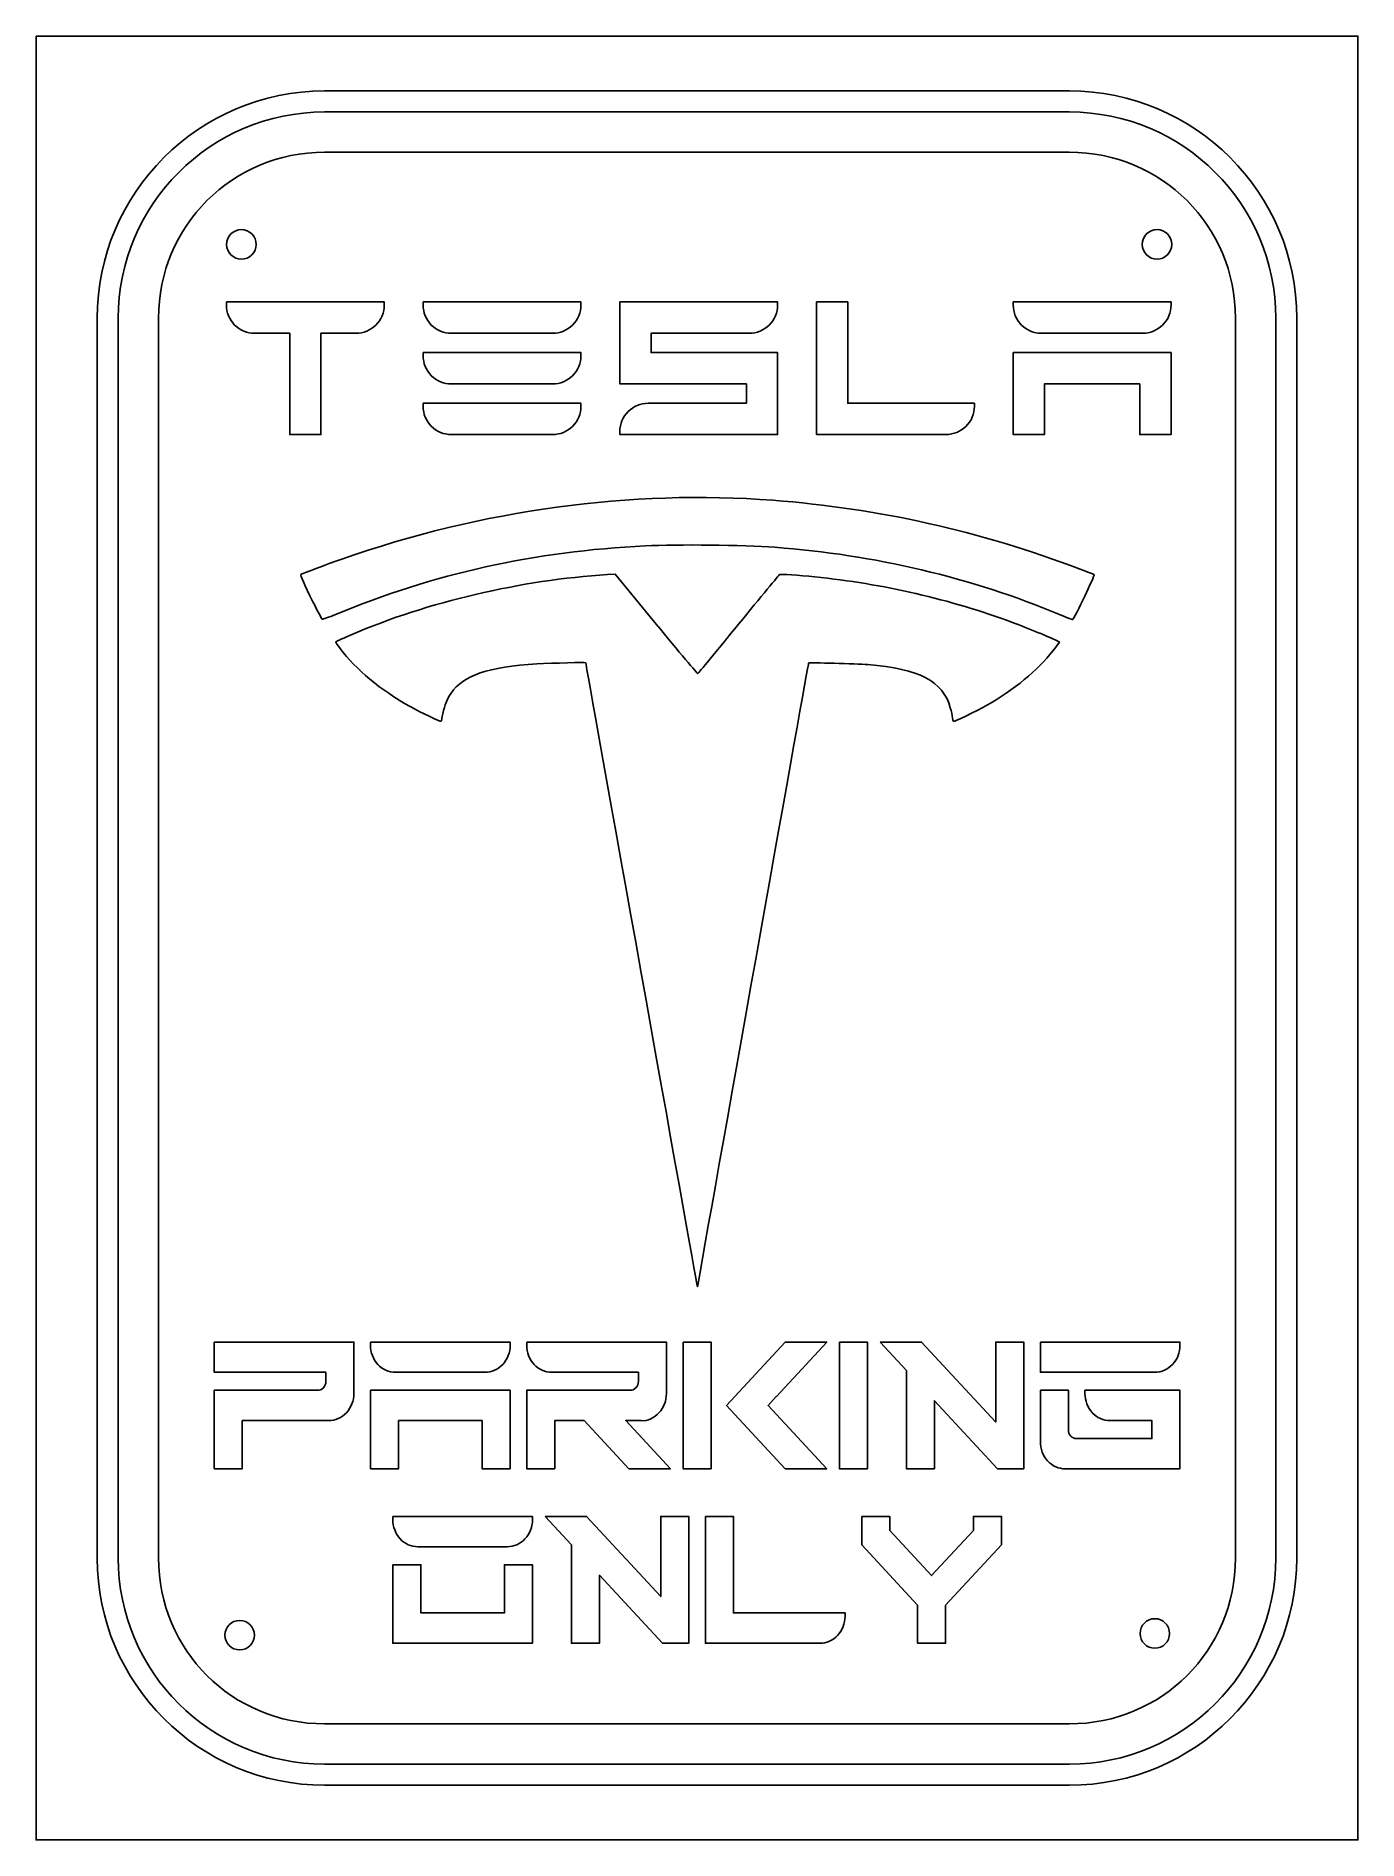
# Model space of a CAD drawing. Extents: x 0 to 220, y 0 to 300.
import ezdxf

# ---------------------------------------------------------------- set-up
doc = ezdxf.new("R2010")
doc.units = 0
doc.layers.add('Ebene_1', color=7, linetype='CONTINUOUS')

msp = doc.modelspace()

# ---------------------------------------------------------------- linework, layer by layer
at = {"layer": 'Ebene_1', "color": 7}
for points in [[(0, 299.59998), (219.6, 299.59998), (219.6, 0), (0, 0)], [(47.934729, 280.303242)], [(36.567665, 265)], [(188.68109, 265)], [(162.339653, 247.022806), (162.339653, 233.425367), (162.830341, 233.425367), (167.526378, 233.425367), (167.526378, 241.836074), (183.366421, 241.836074), (183.366421, 233.425367), (188.553155, 233.425367), (188.553155, 247.022806)], [(170.00707, 203.521987)], [(107.488758, 82.694038), (107.488758, 61.639949), (107.960899, 61.639949), (112.141908, 61.639949), (112.141908, 82.694038)], [(124.458082, 82.694038), (114.712841, 72.167994), (124.458082, 61.639949), (124.653572, 61.639949), (131.357574, 61.639949), (121.608654, 72.169987), (122.96789, 73.66005), (122.9937, 73.66005), (131.357555, 82.694038)], [(133.454522, 82.694038), (133.454522, 61.639949), (133.926662, 61.639949), (138.107662, 61.639949), (138.107662, 82.694038)], [(140.20463, 82.694038), (144.58113, 77.96489), (144.58113, 61.639949), (145.053268, 61.639949), (149.236118, 61.639949), (149.236118, 72.938925), (159.695089, 61.639949), (164.073434, 61.639949), (164.073434, 82.694038), (159.418445, 82.694038), (159.418445, 69.391061), (147.104118, 82.694038)], [(55.559077, 74.679986), (55.559077, 61.639949), (56.031217, 61.639949), (60.212227, 61.639949), (60.212227, 69.654021), (74.105267, 69.654021), (74.105267, 61.639949), (78.758407, 61.639949), (78.758407, 74.679986)], [(84.566078, 53.717528), (88.942578, 48.990372), (88.942578, 32.665431), (89.414718, 32.665431), (93.595718, 32.665431), (93.595718, 43.964407), (104.056539, 32.665431), (108.433039, 32.665431), (108.433039, 53.717528), (103.779899, 53.717528), (103.779899, 40.416543), (91.465561, 53.717528)], [(137.163391, 53.717528), (137.163391, 48.990372), (146.436486, 38.974291), (146.436486, 32.665431), (146.908624, 32.665431), (151.08963, 32.665431), (151.08963, 38.974291), (160.362722, 48.990372), (160.362722, 53.717528), (155.709578, 53.717528), (155.709578, 51.416699), (148.763979, 43.91261), (141.816539, 51.416699), (141.816539, 53.717528)], [(59.267946, 45.705468), (59.267946, 32.665431), (59.740086, 32.665431), (82.467276, 32.665431), (82.467276, 45.705468), (77.814126, 45.705468), (77.814126, 37.693398), (63.921086, 37.693398), (63.921086, 45.705468)], [(36.281437, 34.00547)], [(188.31016, 34.2917)]]:
    msp.add_lwpolyline(points, close=True, dxfattribs=at)
for points in [[(171.66523, 290.495995), (47.934768, 290.495995)], [(171.66527, 286.996281), (47.934729, 286.996281)], [(47.934729, 280.303242), (171.66527, 280.303242)], [(31.628667, 255.433513), (31.628667, 254.942824)], [(57.842257, 254.942824), (57.842257, 255.433513), (31.628667, 255.433513)], [(64.305459, 255.433513), (64.305459, 254.942824)], [(90.519049, 254.942732), (90.519049, 255.433421), (64.305459, 255.433513)], [(96.984165, 255.433513), (96.984165, 241.836074), (118.010932, 241.836074), (118.010932, 238.612098), (101.680201, 238.612098)], [(123.197657, 254.942824), (123.197657, 255.433513), (96.984165, 255.433513)], [(129.660947, 255.433513), (129.660947, 233.425367), (130.151636, 233.425367), (151.178403, 233.425367)], [(155.874449, 238.121409), (155.874449, 238.612098), (134.847682, 238.612098), (134.847682, 255.433513), (129.660947, 255.433513)], [(162.339653, 255.433513), (162.339653, 254.942824)], [(188.553302, 254.942732), (188.553302, 255.433421), (162.339653, 255.433513)], [(10.149608, 252.757714), (10.149608, 46.82022)], [(13.650107, 252.757946), (13.650107, 46.81999)], [(20.352196, 46.81999), (20.352196, 252.757946)], [(199.2478, 252.757946), (199.2478, 46.81999)], [(205.94989, 46.81999), (205.94989, 252.757946)], [(209.45039, 46.82022), (209.45039, 252.757714)], [(32.983811, 251.61151), (32.985774, 251.609547), (32.987736, 251.607584)], [(36.324801, 250.24669), (42.142149, 250.24669), (42.142149, 233.425367), (42.632837, 233.425367), (47.328873, 233.425367), (47.328873, 250.246782), (53.146221, 250.246782)], [(65.660603, 251.61151), (65.662566, 251.609547), (65.664529, 251.607584)], [(69.001593, 250.24669), (85.823003, 250.24669)], [(96.984165, 233.916056), (96.984165, 233.425367), (97.474853, 233.425367), (123.197657, 233.425367), (123.197657, 247.022806), (102.170889, 247.022806), (102.170889, 250.246782), (118.501621, 250.246782)], [(163.692883, 251.61151), (163.696809, 251.609547), (163.698772, 251.607584)], [(167.035836, 250.24669), (183.857256, 250.24669)], [(64.305459, 247.022806), (64.305459, 246.532117)], [(90.519049, 246.532078), (90.519049, 247.022767), (64.305459, 247.022806)], [(65.660603, 243.200803), (65.662566, 243.19884), (65.664529, 243.195013)], [(69.001593, 241.836035), (85.823003, 241.836035)], [(64.305459, 238.612098), (64.305459, 238.121409)], [(90.519049, 238.121369), (90.519049, 238.612058), (64.305459, 238.612098)], [(65.660603, 234.790095), (65.662566, 234.788132), (65.664529, 234.784305)], [(69.001593, 233.425327), (85.823003, 233.425327)], [(94.941265, 210.157094), (96.212531, 210.235334), (103.03615, 201.920505)], [(169.53174, 199.19253), (170.00642, 198.95036), (169.39412, 198.10852)], [(109.97535, 92.40989), (109.87945, 91.86505), (109.79909, 92.28882)], [(29.593313, 82.694038), (29.593313, 77.666071), (48.139494, 77.666071), (48.139494, 76.174024)], [(52.794489, 74.170013), (52.794489, 82.694038), (29.593313, 82.694038)], [(78.758642, 82.184114), (78.758642, 82.694087), (55.559077, 82.694038)], [(55.559077, 82.694038), (55.559077, 82.184075)], [(81.523005, 82.694038), (81.523005, 82.184075)], [(104.724455, 74.170003), (104.724455, 82.694028), (81.523005, 82.694038)], [(166.838025, 82.694038), (166.838025, 77.666071), (167.310164, 77.666071), (185.856348, 77.666071)], [(190.037354, 82.184075), (190.037354, 82.694038), (166.838025, 82.694038)], [(56.765248, 78.978839), (56.767211, 78.976876), (56.769173, 78.974914)], [(82.729166, 78.978839), (82.733092, 78.976876), (82.735054, 78.974914)], [(59.740331, 77.66612), (74.577643, 77.66612)], [(85.706203, 77.66612), (100.071393, 77.66612), (100.071393, 76.174064)], [(46.758127, 74.679986), (29.593313, 74.679986), (29.593313, 61.639949), (30.065454, 61.639949), (34.246463, 61.639949), (34.246463, 69.654021), (48.611634, 69.654021)], [(98.688162, 74.680025), (81.523358, 74.680025), (81.523358, 61.639998), (81.995499, 61.639998), (86.178343, 61.639998), (86.178343, 69.65406), (91.073089, 69.65406), (98.492672, 61.639998), (105.392164, 61.639998), (97.972581, 69.65406), (100.543524, 69.65406), (100.48258, 69.657985)], [(171.491272, 68.1601), (171.491272, 74.680123), (166.838025, 74.679986)], [(166.838025, 74.679986), (166.838025, 66.157943)], [(171.019073, 61.640008), (190.037395, 61.640008), (190.037395, 74.680035), (174.255802, 74.680035), (174.255802, 74.170072)], [(178.438714, 69.654158), (185.384311, 69.654158), (185.384311, 66.668053), (172.87449, 66.668053)], [(175.461968, 70.966838), (175.465697, 70.962912), (175.467562, 70.96095)], [(168.044191, 62.952717), (168.046056, 62.950754), (168.047921, 62.948792)], [(82.467511, 53.207634), (82.467511, 53.717596), (59.267946, 53.717528)], [(59.267946, 53.717528), (59.267946, 53.207565)], [(111.197627, 53.717528), (111.197627, 32.665431), (111.669768, 32.665431), (130.217803, 32.665431)], [(134.398803, 37.183425), (134.398803, 37.693398), (115.852622, 37.693398), (115.852622, 53.717528), (111.197627, 53.717528)], [(60.474107, 50.004331), (60.47607, 50.002368), (60.478033, 50.000405)], [(63.449181, 48.691621), (78.286502, 48.691621)], [(171.66527, 19.2747), (47.934729, 19.2747)], [(47.934729, 12.58165), (171.66527, 12.58165)], [(47.934768, 9.08194), (171.66523, 9.08194)]]:
    msp.add_lwpolyline(points, dxfattribs=at)
for points in [[(47.934768, 290.495995), (27.110608, 290.495995), (10.149608, 273.561404), (10.149608, 252.757714)], [(209.45039, 252.757714), (209.45039, 273.561404), (192.48939, 290.495995), (171.66523, 290.495995)], [(47.934729, 286.996281), (28.999482, 286.996281), (13.650107, 271.667622), (13.650107, 252.757946)], [(205.94989, 252.757946), (205.94989, 271.667622), (190.60052, 286.996281), (171.66527, 286.996281)], [(20.352196, 252.757946), (20.352196, 268.075447), (32.596503, 280.303242), (47.934729, 280.303242)], [(171.66527, 280.303242), (187.00349, 280.303242), (199.2478, 268.075447), (199.2478, 252.757946)], [(31.66078, 265), (31.66078, 266.354999), (32.759223, 267.453443), (34.114222, 267.453443)], [(34.114222, 267.453443), (34.764916, 267.453443), (35.388958, 267.194956), (35.849068, 266.734846)], [(35.849068, 266.734846), (36.309178, 266.274736), (36.567665, 265.650694), (36.567665, 265)], [(183.77421, 265), (183.77421, 266.354998), (184.872652, 267.453442), (186.22765, 267.453443)], [(186.22765, 267.453443), (187.582648, 267.453442), (188.68109, 266.354998), (188.68109, 265)], [(34.114222, 262.546557), (32.759223, 262.546557), (31.66078, 263.645001), (31.66078, 265)], [(36.567665, 265), (36.567665, 264.349306), (36.309178, 263.725264), (35.849068, 263.265154)], [(186.22765, 262.546557), (184.872652, 262.546558), (183.77421, 263.645002), (183.77421, 265)], [(188.68109, 265), (188.68109, 263.645002), (187.582648, 262.546558), (186.22765, 262.546557)], [(35.849068, 263.265154), (35.388958, 262.805044), (34.764916, 262.546557), (34.114222, 262.546557)], [(31.628667, 254.942824), (31.628667, 253.667771), (32.093849, 252.525524), (32.983811, 251.61151)], [(56.444953, 251.601926), (57.362756, 252.495578), (57.842257, 253.644953), (57.842257, 254.942824)], [(64.305459, 254.942824), (64.305459, 253.667771), (64.770641, 252.525524), (65.660603, 251.61151)], [(89.123649, 251.601833), (90.041462, 252.495486), (90.519049, 253.644861), (90.519049, 254.942732)], [(121.800353, 251.601926), (122.718156, 252.495579), (123.197657, 253.644954), (123.197657, 254.942824)], [(162.339653, 254.942824), (162.339653, 253.667771), (162.802922, 252.525524), (163.692883, 251.61151)], [(187.155988, 251.601833), (188.073792, 252.495487), (188.553302, 253.644862), (188.553302, 254.942732)], [(32.987736, 251.607584), (33.882556, 250.712769), (35.029962, 250.24669), (36.324801, 250.24669)], [(53.146221, 250.246782), (54.401569, 250.246782), (55.532478, 250.713465), (56.444953, 251.601926)], [(65.664529, 251.607584), (66.559338, 250.712769), (67.706745, 250.24669), (69.001593, 250.24669)], [(85.823003, 250.24669), (87.078351, 250.24669), (88.211184, 250.713373), (89.123649, 251.601833)], [(118.501621, 250.246782), (119.756969, 250.246782), (120.887878, 250.713465), (121.800353, 251.601926)], [(163.698772, 251.607584), (164.593591, 250.71277), (165.740998, 250.24669), (167.035836, 250.24669)], [(183.857256, 250.24669), (185.112604, 250.24669), (186.243514, 250.713373), (187.155988, 251.601833)], [(64.305459, 246.532117), (64.305459, 245.257063), (64.770641, 244.114817), (65.660603, 243.200803)], [(89.123649, 243.191179), (90.041462, 244.084832), (90.519049, 245.234207), (90.519049, 246.532078)], [(65.664529, 243.195013), (66.559338, 242.300198), (67.706745, 241.836035), (69.001593, 241.836035)], [(85.823003, 241.836035), (87.078351, 241.836035), (88.211184, 242.302718), (89.123649, 243.191179)], [(64.305459, 238.121409), (64.305459, 236.846356), (64.770641, 235.704109), (65.660603, 234.790095)], [(89.123649, 234.78047), (90.041462, 235.674123), (90.519049, 236.823498), (90.519049, 238.121369)], [(98.343136, 237.220537), (97.449887, 236.327283), (96.984165, 235.191109), (96.984165, 233.916056)], [(101.680201, 238.612098), (100.402065, 238.612098), (99.256111, 238.133512), (98.343136, 237.220537)], [(154.479049, 234.780511), (155.396852, 235.674164), (155.874449, 236.823539), (155.874449, 238.121409)], [(65.664529, 234.784305), (66.559338, 233.889489), (67.706745, 233.425327), (69.001593, 233.425327)], [(85.823003, 233.425327), (87.078351, 233.425327), (88.211184, 233.89201), (89.123649, 234.78047)], [(151.178403, 233.425367), (152.433751, 233.425367), (153.566584, 233.89205), (154.479049, 234.780511)], [(50.80983, 212.731582), (74.070909, 220.906585), (98.913114, 224.294313), (122.42504, 222.497733)], [(122.42504, 222.497733), (140.01054, 221.153996), (156.58403, 217.444526), (173.45474, 211.076288)], [(43.990281, 210.15525), (44.095386, 210.260291), (48.328556, 211.859551), (50.80983, 212.731582)], [(101.22458, 214.936032), (82.866677, 214.030889), (65.977061, 210.28966), (49.745154, 203.532802)], [(122.72772, 214.690169), (117.46183, 215.072135), (106.52198, 215.197221), (101.22458, 214.936032)], [(170.00707, 203.521987), (155.54676, 209.620544), (139.11814, 213.501268), (122.72772, 214.690169)], [(46.001279, 205.632213), (44.559479, 208.541328), (43.88757, 210.052544), (43.990281, 210.15525)], [(52.625937, 200.257849), (64.833305, 205.568585), (80.701063, 209.280686), (94.941265, 210.157094)], [(116.7209, 201.945593), (120.39305, 206.420545), (123.45362, 210.116542), (123.52215, 210.158913)], [(123.52215, 210.158913), (123.66516, 210.247283), (126.71914, 210.050314), (129.38678, 209.780667)], [(129.38678, 209.780667), (140.63662, 208.643499), (151.93535, 206.040285), (162.1978, 202.221033)], [(175.78647, 210.166261), (175.92437, 210.028358), (172.55104, 202.986341), (172.20924, 202.698597)], [(173.45474, 211.076288), (174.71081, 210.602155), (175.76009, 210.192644), (175.78647, 210.166261)], [(47.557144, 202.74578), (47.472064, 202.77848), (46.771896, 204.077326), (46.001279, 205.632213)], [(49.745154, 203.532802), (48.626836, 203.067287), (47.64224, 202.713131), (47.557144, 202.74578)], [(103.03615, 201.920505), (106.78913, 197.34735), (109.90129, 193.65149), (109.95203, 193.70748)], [(109.95203, 193.70748), (110.00273, 193.76338), (113.04878, 197.47063), (116.7209, 201.945593)], [(162.1978, 202.221033), (164.61978, 201.319665), (168.51567, 199.71088), (169.53174, 199.19253)], [(172.20924, 202.698597), (172.16344, 202.659987), (171.17239, 203.030511), (170.00707, 203.521987)], [(49.780709, 198.94404), (49.780709, 198.99644), (49.985022, 199.12386), (50.234724, 199.2272)], [(50.498155, 197.89666), (50.103553, 198.42033), (49.780709, 198.89166), (49.780709, 198.94404)], [(50.234724, 199.2272), (50.484435, 199.33054), (51.560495, 199.79433), (52.625937, 200.257849)], [(62.161526, 188.23958), (57.132371, 191.06304), (53.184085, 194.33215), (50.498155, 197.89666)], [(169.39412, 198.10852), (167.01457, 194.83693), (163.28418, 191.62189), (158.66446, 188.86115)], [(83.197107, 195.31279), (75.121836, 194.83122), (70.968501, 193.41709), (68.961085, 190.46571)], [(91.309051, 195.51791), (91.309051, 195.61111), (85.910624, 195.47471), (83.197107, 195.31279)], [(109.79909, 92.28882), (109.58668, 93.40908), (91.309051, 195.45228), (91.309051, 195.51791)], [(128.34577, 195.46268), (128.29547, 195.40748), (113.16793, 110.54681), (109.97535, 92.40989)], [(138.16464, 195.20557), (136.28045, 195.36546), (128.44423, 195.57066), (128.34577, 195.46268)], [(151.88506, 188.05502), (150.60378, 192.49824), (146.81804, 194.47122), (138.16464, 195.20557)], [(68.961085, 190.46571), (68.22096, 189.37756), (67.911983, 188.60168), (67.588953, 187.02057)], [(158.66446, 188.86115), (157.39394, 188.10188), (153.18811, 185.99092), (152.61465, 185.82464)], [(67.29716, 185.79933), (67.19886, 185.70103), (63.842939, 187.2956), (62.161526, 188.23958)], [(67.588953, 187.02057), (67.457723, 186.37813), (67.326405, 185.82858), (67.29716, 185.79933)], [(152.26755, 186.38914), (152.21985, 186.74114), (152.04777, 187.49079), (151.88506, 188.05502)], [(152.61465, 185.82464), (152.378, 185.75594), (152.34628, 185.80754), (152.26755, 186.38914)], [(55.559077, 82.184075), (55.559077, 80.959434), (55.973885, 79.85671), (56.765248, 78.978839)], [(77.515601, 78.968937), (78.331989, 79.827524), (78.758642, 80.937668), (78.758642, 82.184114)], [(81.523005, 82.184075), (81.523005, 80.959434), (81.937813, 79.85671), (82.729166, 78.978839)], [(188.794302, 78.968888), (189.610689, 79.827485), (190.037354, 80.937618), (190.037354, 82.184075)], [(56.769173, 78.974914), (57.565198, 78.115119), (58.589255, 77.66612), (59.740331, 77.66612)], [(74.577643, 77.66612), (75.694234, 77.66612), (76.704346, 78.115738), (77.515601, 78.968937)], [(82.735054, 78.974914), (83.531069, 78.115119), (84.555126, 77.66613), (85.706203, 77.66612)], [(185.856348, 77.666071), (186.972934, 77.666071), (187.983046, 78.115708), (188.794302, 78.968888)], [(47.730073, 75.102292), (47.443, 74.811049), (47.148676, 74.679986), (46.758127, 74.679986)], [(48.139494, 76.174024), (48.139494, 75.733308), (48.013799, 75.411396), (47.730073, 75.102292)], [(99.660108, 75.102341), (99.373035, 74.811098), (99.078721, 74.680025), (98.688162, 74.680025)], [(100.071393, 76.174064), (100.071393, 75.733357), (99.943844, 75.411445), (99.660108, 75.102341)], [(51.549592, 70.956818), (52.36597, 71.815415), (52.794489, 72.923556), (52.794489, 74.170013)], [(103.479558, 70.956808), (104.295946, 71.815405), (104.724455, 72.923547), (104.724455, 74.170003)], [(174.255802, 74.170072), (174.255802, 72.945431), (174.670617, 71.844699), (175.461968, 70.966838)], [(48.611634, 69.654021), (49.728225, 69.654021), (50.738337, 70.103638), (51.549592, 70.956818)], [(100.48258, 69.657985), (101.662725, 69.492761), (102.687146, 70.123443), (103.479558, 70.956808)], [(175.467562, 70.96095), (176.263583, 70.101155), (177.287636, 69.654158), (178.438714, 69.654158)], [(166.838025, 66.157943), (166.838025, 64.933313), (167.252837, 63.830578), (168.044191, 62.952717)], [(171.880418, 67.084383), (171.615568, 67.390445), (171.491272, 67.714859), (171.491272, 68.1601)], [(172.87449, 66.668053), (172.463855, 66.668053), (172.16284, 66.800618), (171.880418, 67.084383)], [(168.047921, 62.948792), (168.843943, 62.088988), (169.867996, 61.640008), (171.019073, 61.640008)], [(59.267946, 53.207565), (59.267946, 51.982924), (59.682764, 50.882182), (60.474107, 50.004331)], [(81.22445, 49.994439), (82.040838, 50.853016), (82.467511, 51.961177), (82.467511, 53.207634)], [(60.478033, 50.000405), (61.274057, 49.140611), (62.298114, 48.691621), (63.449181, 48.691621)], [(78.286502, 48.691621), (79.403083, 48.691621), (80.413195, 49.141229), (81.22445, 49.994439)], [(10.149608, 46.82022), (10.149608, 26.01653), (27.110608, 9.08194), (47.934768, 9.08194)], [(13.650107, 46.81999), (13.650107, 27.91031), (28.999482, 12.58165), (47.934729, 12.58165)], [(47.934729, 19.2747), (32.596503, 19.2747), (20.352196, 31.50248), (20.352196, 46.81999)], [(171.66523, 9.08194), (192.48939, 9.08194), (209.45039, 26.01653), (209.45039, 46.82022)], [(171.66527, 12.58165), (190.60052, 12.58165), (205.94989, 27.91031), (205.94989, 46.81999)], [(199.2478, 46.81999), (199.2478, 31.50248), (187.00349, 19.2747), (171.66527, 19.2747)], [(31.374552, 34.00547), (31.374553, 35.360468), (32.472996, 36.45891), (33.827994, 36.45891)], [(33.827994, 36.45891), (35.182992, 36.45891), (36.281436, 35.360468), (36.281437, 34.00547)], [(133.153906, 33.968248), (133.970284, 34.826835), (134.398803, 35.936978), (134.398803, 37.183425)], [(183.40328, 34.2917), (183.403281, 35.646697), (184.501723, 36.745139), (185.85672, 36.74514)], [(185.85672, 36.74514), (187.211717, 36.745139), (188.310159, 35.646697), (188.31016, 34.2917)], [(33.827994, 31.55203), (32.472996, 31.55203), (31.374553, 32.650472), (31.374552, 34.00547)], [(36.281437, 34.00547), (36.281436, 32.650472), (35.182992, 31.55203), (33.827994, 31.55203)], [(130.217803, 32.665431), (131.334374, 32.665431), (132.342651, 33.115049), (133.153906, 33.968248)], [(185.85672, 31.83826), (184.501723, 31.838261), (183.403281, 32.936703), (183.40328, 34.2917)], [(188.31016, 34.2917), (188.310159, 32.936703), (187.211717, 31.838261), (185.85672, 31.83826)]]:
    msp.add_open_spline(points, degree=3, dxfattribs=at)

doc.saveas('drawing.dxf')
